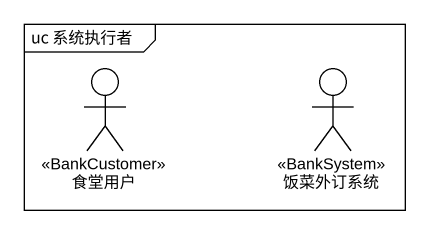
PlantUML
@startuml
mainframe uc 系统执行者
actor 食堂用户 <<BankCustomer>>
actor 饭菜外订系统 <<BankSystem>>
@enduml
